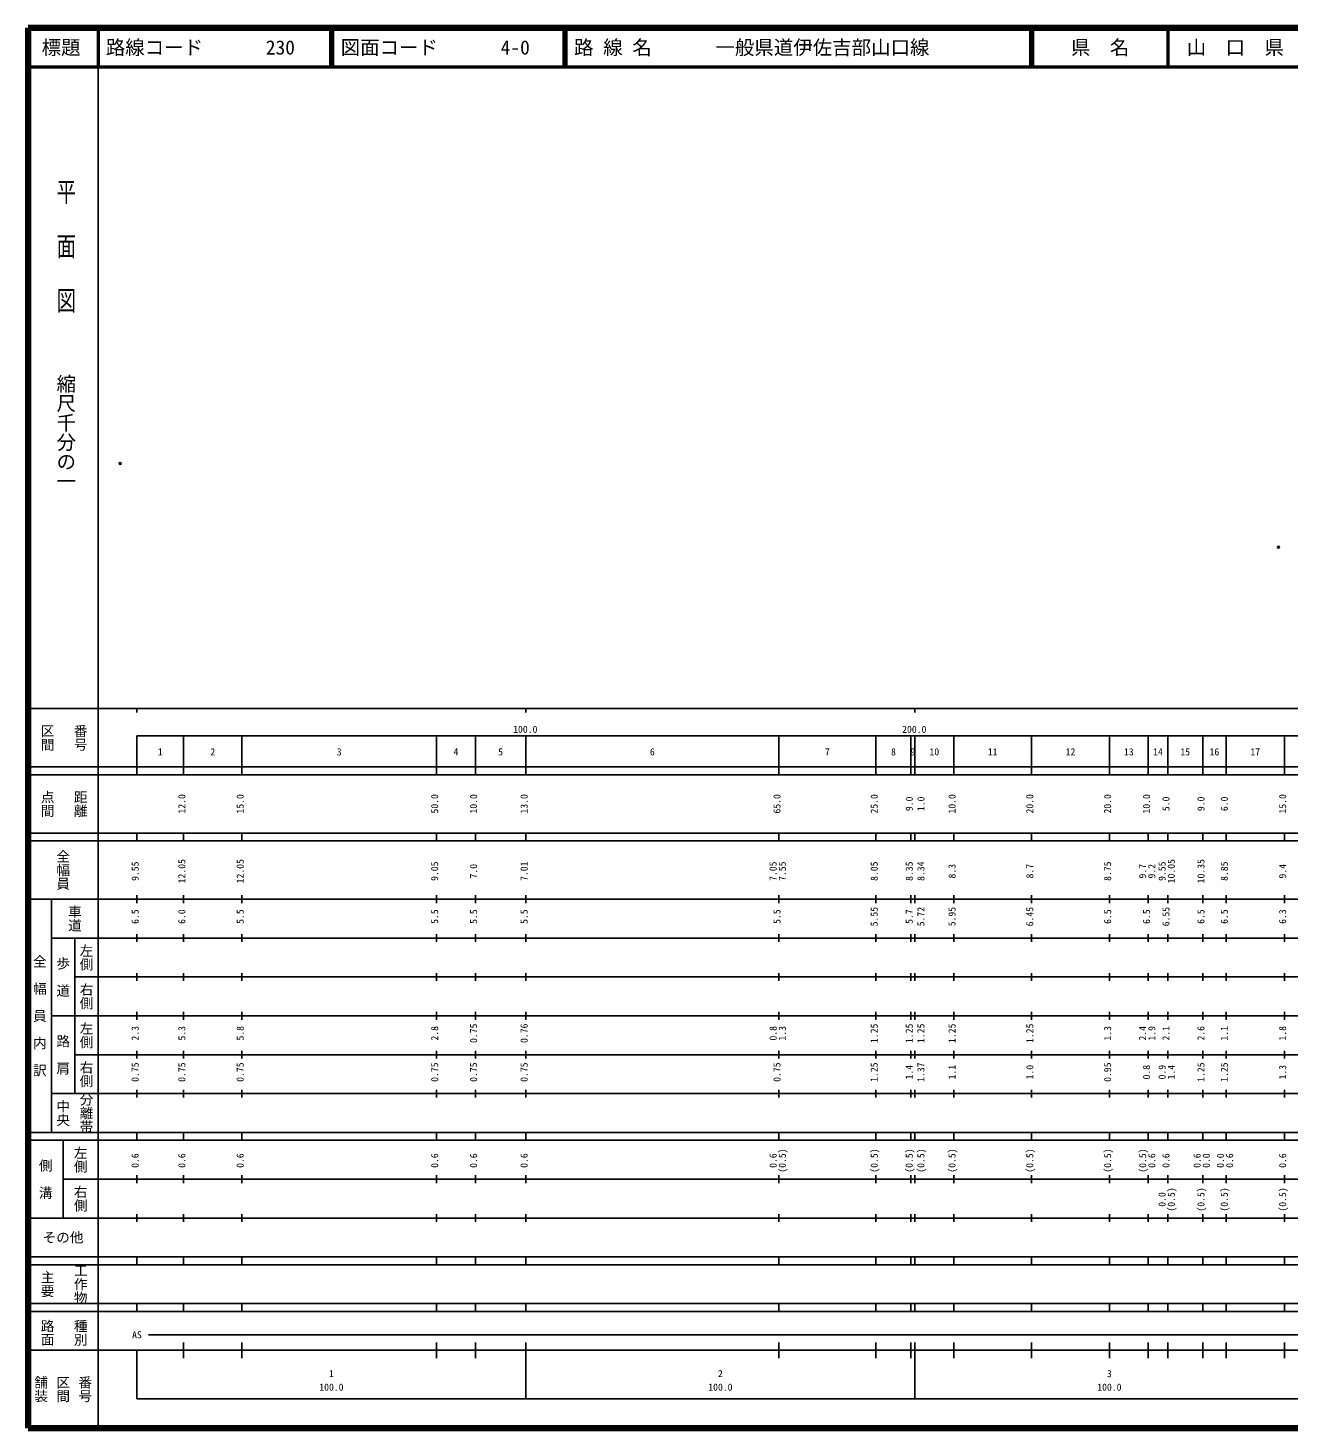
# Model space of a CAD drawing. Units: millimetres on the paper. Extents: x 40 to 680, y 20 to 380.
# Drawn here: x 40 to 364.2, y 20 to 380 of the extents above; entities that cross this region are included whole.
import ezdxf
from ezdxf.enums import TextEntityAlignment as Align

# ---------------------------------------------------------------- set-up
doc = ezdxf.new("R2010")
doc.units = ezdxf.units.MM
doc.header["$PDMODE"] = 32
doc.header["$PDSIZE"] = 0.5
doc.layers.add('S-OTRS', color=6, linetype='Continuous')
doc.layers.add('S-TTL-TXT', color=7, linetype='Continuous')
for name, color, linetype, lineweight in [('S-TTL', 2, 'Continuous', 140), ('S-TTL-BAND', 7, 'Continuous', 25), ('S-TTL-LINE', 7, 'Continuous', 50)]:
    doc.layers.add(name, color=color, linetype=linetype, lineweight=lineweight)
doc.styles.add('@ＭＳ ゴシック', font='')
doc.styles.add('ＭＳ ゴシック', font='')
doc.styles.get('@ＭＳ ゴシック').set_extended_font_data('@MS Gothic')
doc.styles.get('ＭＳ ゴシック').set_extended_font_data('MS Gothic')

msp = doc.modelspace()

# ---------------------------------------------------------------- linework, layer by layer
at = {"layer": 'S-OTRS'}
for p in [(63.708, 268.046), (361.472, 246.478)]:
    msp.add_point(p, dxfattribs=at)
at = {"layer": 'S-TTL'}
for p, q in [((40, 380), (40, 20)), ((680, 380), (40, 380)), ((40, 20), (680, 20))]:
    msp.add_line(p, q, dxfattribs=at)
at = {"layer": 'S-TTL-BAND'}
for p, q in [((58, 370), (58, 20)), ((40, 205), (579, 205)), ((68, 205), (68, 204)), ((168, 205), (168, 204)), ((268, 205), (268, 204)), ((68, 198), (579, 198)), ((68, 198), (68, 188)), ((80, 188), (80, 198)), ((95, 188), (95, 198)), ((145, 188), (145, 198)), ((155, 188), (155, 198)), ((168, 188), (168, 198)), ((233, 188), (233, 198)), ((258, 188), (258, 198)), ((267, 188), (267, 198)), ((268, 188), (268, 198)), ((278, 188), (278, 198)), ((298, 188), (298, 198)), ((318, 188), (318, 198)), ((328, 188), (328, 198)), ((333, 188), (333, 198)), ((342, 188), (342, 198)), ((348, 188), (348, 198)), ((363, 188), (363, 198)), ((40, 190), (579, 190)), ((40, 188), (579, 188)), ((40, 173), (579, 173)), ((68, 171), (68, 173)), ((80, 171), (80, 173)), ((95, 171), (95, 173)), ((145, 171), (145, 173)), ((155, 171), (155, 173)), ((168, 171), (168, 173)), ((233, 171), (233, 173)), ((258, 171), (258, 173)), ((267, 171), (267, 173)), ((268, 171), (268, 173)), ((278, 171), (278, 173)), ((298, 171), (298, 173)), ((318, 171), (318, 173)), ((328, 171), (328, 173)), ((333, 171), (333, 173)), ((342, 171), (342, 173)), ((348, 171), (348, 173)), ((363, 171), (363, 173)), ((40, 171), (579, 171)), ((40, 156), (579, 156)), ((46, 96), (46, 156)), ((68, 155), (68, 157)), ((80, 155), (80, 157)), ((95, 155), (95, 157)), ((145, 155), (145, 157)), ((155, 155), (155, 157)), ((168, 155), (168, 157)), ((233, 155), (233, 157)), ((258, 155), (258, 157)), ((267, 155), (267, 157)), ((268, 155), (268, 157)), ((278, 155), (278, 157)), ((298, 155), (298, 157)), ((318, 155), (318, 157)), ((328, 155), (328, 157)), ((333, 155), (333, 157)), ((342, 155), (342, 157)), ((348, 155), (348, 157)), ((363, 155), (363, 157)), ((46, 146), (579, 146)), ((52, 146), (52, 106)), ((68, 145), (68, 147)), ((80, 145), (80, 147)), ((95, 145), (95, 147)), ((145, 145), (145, 147)), ((155, 145), (155, 147)), ((168, 145), (168, 147)), ((233, 145), (233, 147)), ((258, 145), (258, 147)), ((267, 145), (267, 147)), ((268, 145), (268, 147)), ((278, 145), (278, 147)), ((298, 145), (298, 147)), ((318, 145), (318, 147)), ((328, 145), (328, 147)), ((333, 145), (333, 147)), ((342, 145), (342, 147)), ((348, 145), (348, 147)), ((363, 145), (363, 147)), ((68, 135), (68, 137)), ((80, 135), (80, 137)), ((95, 135), (95, 137)), ((145, 135), (145, 137)), ((155, 135), (155, 137)), ((168, 135), (168, 137)), ((233, 135), (233, 137)), ((258, 135), (258, 137)), ((267, 135), (267, 137)), ((268, 135), (268, 137)), ((278, 135), (278, 137)), ((298, 135), (298, 137)), ((318, 135), (318, 137)), ((328, 135), (328, 137)), ((333, 135), (333, 137)), ((342, 135), (342, 137)), ((348, 135), (348, 137)), ((363, 135), (363, 137)), ((52, 136), (579, 136)), ((46, 126), (579, 126)), ((68, 125), (68, 127)), ((80, 125), (80, 127)), ((95, 125), (95, 127)), ((145, 125), (145, 127)), ((155, 125), (155, 127)), ((168, 125), (168, 127)), ((233, 125), (233, 127)), ((258, 125), (258, 127)), ((267, 125), (267, 127)), ((268, 125), (268, 127)), ((278, 125), (278, 127)), ((298, 125), (298, 127)), ((318, 125), (318, 127)), ((328, 125), (328, 127)), ((333, 125), (333, 127)), ((342, 125), (342, 127)), ((348, 125), (348, 127)), ((363, 125), (363, 127)), ((52, 116), (579, 116)), ((68, 115), (68, 117)), ((80, 115), (80, 117)), ((95, 115), (95, 117)), ((145, 115), (145, 117)), ((155, 115), (155, 117)), ((168, 115), (168, 117)), ((233, 115), (233, 117)), ((258, 115), (258, 117)), ((267, 115), (267, 117)), ((268, 115), (268, 117)), ((278, 115), (278, 117)), ((298, 115), (298, 117)), ((318, 115), (318, 117)), ((328, 115), (328, 117)), ((333, 115), (333, 117)), ((342, 115), (342, 117)), ((348, 115), (348, 117)), ((363, 115), (363, 117)), ((46, 106), (579, 106)), ((68, 105), (68, 107)), ((80, 105), (80, 107)), ((95, 105), (95, 107)), ((145, 105), (145, 107)), ((155, 105), (155, 107)), ((168, 105), (168, 107)), ((233, 105), (233, 107)), ((258, 105), (258, 107)), ((267, 105), (267, 107)), ((268, 105), (268, 107)), ((278, 105), (278, 107)), ((298, 105), (298, 107)), ((318, 105), (318, 107)), ((328, 105), (328, 107)), ((333, 105), (333, 107)), ((342, 105), (342, 107)), ((348, 105), (348, 107)), ((363, 105), (363, 107)), ((40, 96), (579, 96)), ((40, 94), (579, 94)), ((49, 94), (49, 74)), ((68, 94), (68, 96)), ((80, 94), (80, 96)), ((95, 94), (95, 96)), ((145, 94), (145, 96)), ((155, 94), (155, 96)), ((168, 94), (168, 96)), ((233, 94), (233, 96)), ((258, 94), (258, 96)), ((267, 94), (267, 96)), ((268, 94), (268, 96)), ((278, 94), (278, 96)), ((298, 94), (298, 96)), ((318, 94), (318, 96)), ((328, 94), (328, 96)), ((333, 94), (333, 96)), ((342, 94), (342, 96)), ((348, 94), (348, 96)), ((363, 94), (363, 96)), ((49, 84), (579, 84)), ((68, 83), (68, 85)), ((80, 83), (80, 85)), ((95, 83), (95, 85)), ((145, 83), (145, 85)), ((155, 83), (155, 85)), ((168, 83), (168, 85)), ((233, 83), (233, 85)), ((258, 83), (258, 85)), ((267, 83), (267, 85)), ((268, 83), (268, 85)), ((278, 83), (278, 85)), ((298, 83), (298, 85)), ((318, 83), (318, 85)), ((328, 83), (328, 85)), ((333, 83), (333, 85)), ((342, 83), (342, 85)), ((348, 83), (348, 85)), ((363, 83), (363, 85)), ((40, 74), (579, 74)), ((68, 73), (68, 75)), ((80, 73), (80, 75)), ((95, 73), (95, 75)), ((145, 73), (145, 75)), ((155, 73), (155, 75)), ((168, 73), (168, 75)), ((233, 73), (233, 75)), ((258, 73), (258, 75)), ((267, 73), (267, 75)), ((268, 73), (268, 75)), ((278, 73), (278, 75)), ((298, 73), (298, 75)), ((318, 73), (318, 75)), ((328, 73), (328, 75)), ((333, 73), (333, 75)), ((342, 73), (342, 75)), ((348, 73), (348, 75)), ((363, 73), (363, 75)), ((40, 64), (579, 64)), ((40, 62), (579, 62)), ((68, 62), (68, 64)), ((80, 62), (80, 64)), ((95, 62), (95, 64)), ((145, 62), (145, 64)), ((155, 62), (155, 64)), ((168, 62), (168, 64)), ((233, 62), (233, 64)), ((258, 62), (258, 64)), ((267, 62), (267, 64)), ((268, 62), (268, 64)), ((278, 62), (278, 64)), ((298, 62), (298, 64)), ((318, 62), (318, 64)), ((328, 62), (328, 64)), ((333, 62), (333, 64)), ((342, 62), (342, 64)), ((348, 62), (348, 64)), ((363, 62), (363, 64)), ((40, 52), (579, 52)), ((68, 50), (68, 52)), ((80, 50), (80, 52)), ((95, 50), (95, 52)), ((145, 50), (145, 52)), ((155, 50), (155, 52)), ((168, 50), (168, 52)), ((233, 50), (233, 52)), ((258, 50), (258, 52)), ((267, 50), (267, 52)), ((268, 50), (268, 52)), ((278, 50), (278, 52)), ((298, 50), (298, 52)), ((318, 50), (318, 52)), ((328, 50), (328, 52)), ((333, 50), (333, 52)), ((342, 50), (342, 52)), ((348, 50), (348, 52)), ((363, 50), (363, 52)), ((40, 50), (579, 50)), ((71, 44), (565, 44)), ((40, 40), (579, 40)), ((68, 40), (68, 27.5)), ((80, 38), (80, 42)), ((95, 38), (95, 42)), ((145, 38), (145, 42)), ((155, 38), (155, 42)), ((168, 27.5), (168, 42)), ((233, 38), (233, 42)), ((258, 38), (258, 42)), ((267, 38), (267, 42)), ((268, 27.5), (268, 42)), ((278, 38), (278, 42)), ((298, 38), (298, 42)), ((318, 38), (318, 42)), ((328, 38), (328, 42)), ((333, 38), (333, 42)), ((342, 38), (342, 42)), ((348, 38), (348, 42)), ((363, 38), (363, 42)), ((68, 27.5), (579, 27.5))]:
    msp.add_line(p, q, dxfattribs=at)
at = {"layer": 'S-TTL-LINE'}
for p, q in [((58, 380), (58, 370)), ((117.75, 380), (117.75, 370)), ((118.25, 380), (118.25, 370)), ((177.75, 380), (177.75, 370)), ((178.25, 380), (178.25, 370)), ((297.75, 380), (297.75, 370)), ((298.25, 380), (298.25, 370)), ((333, 380), (333, 370)), ((40, 370), (680, 370))]:
    msp.add_line(p, q, dxfattribs=at)

# ---------------------------------------------------------------- texts
at = {"layer": 'S-TTL-BAND', "style": '@ＭＳ ゴシック', "width": 1.4}
msp.add_text('平  面  図', height=3.666, rotation=270, dxfattribs=at).set_placement((49.777, 306.475), align=Align.MIDDLE_RIGHT)
at = {"layer": 'S-TTL-BAND', "style": '@ＭＳ ゴシック'}
msp.add_text('縮尺千分の一', height=3.666, rotation=270, dxfattribs=at).set_placement((49.777, 261.03), align=Align.MIDDLE_RIGHT)
for s, p in [('区間', (45, 197.5)), ('番号', (53.5, 197.5)), ('点間', (45, 180.5)), ('距離', (53.5, 180.5)), ('全幅員', (49, 163.5)), ('車道', (52, 151)), ('左側', (55, 141)), ('全\u3000幅\u3000員\u3000内\u3000訳', (43, 126)), ('歩\u3000道', (49, 136)), ('右側', (55, 131)), ('左側', (55, 121)), ('路\u3000肩', (49, 116)), ('右側', (55, 111)), ('分離帯', (55, 101)), ('中央', (49, 101)), ('左側', (53.5, 89)), ('側\u3000溝', (44.5, 84)), ('右側', (53.5, 79)), ('工作物', (53.5, 57)), ('主要', (45, 57)), ('路面', (45, 44.5)), ('種別', (53.5, 44.5)), ('舗装', (43.333, 30)), ('区間', (49, 30)), ('番号', (54.667, 30))]:
    msp.add_text(s, height=2.566, rotation=270, dxfattribs=at).set_placement(p, align=Align.MIDDLE_CENTER)
at = {"layer": 'S-TTL-BAND', "style": 'ＭＳ ゴシック'}
for s, p in [('100.0', (167.844, 198.195)), ('200.0', (267.844, 198.195)), ('1', (74, 192.405)), ('2', (87.5, 192.405)), ('3', (120, 192.405)), ('4', (150, 192.405)), ('5', (161.5, 192.405)), ('6', (200.5, 192.405)), ('7', (245.5, 192.405)), ('8', (262.5, 192.405)), ('9', (267.5, 192.405)), ('10', (273, 192.405)), ('11', (288, 192.405)), ('12', (308, 192.405)), ('13', (323, 192.405)), ('14', (330.5, 192.405)), ('15', (337.5, 192.405)), ('16', (345, 192.405)), ('17', (355.5, 192.405)), ('AS', (68, 42.5)), ('1', (118, 32.523)), ('2', (218, 32.523)), ('3', (318, 32.523)), ('100.0', (118, 29.033)), ('100.0', (218, 29.033)), ('100.0', (318, 29.033))]:
    msp.add_text(s, height=1.833, dxfattribs=at).set_placement(p, align=Align.BOTTOM_CENTER)
for s, p in [('12.0', (81, 180.5)), ('15.0', (96, 180.5)), ('50.0', (146, 180.5)), ('10.0', (156, 180.5)), ('13.0', (169, 180.5)), ('65.0', (234, 180.5)), ('25.0', (259, 180.5)), ('9.0', (268, 180.5)), ('1.0', (271, 180.5)), ('10.0', (279, 180.5)), ('20.0', (299, 180.5)), ('20.0', (319, 180.5)), ('10.0', (329, 180.5)), ('5.0', (334, 180.5)), ('9.0', (343, 180.5)), ('6.0', (349, 180.5)), ('15.0', (364, 180.5)), ('12.05', (81, 163.174)), ('12.05', (96, 163.174)), ('10.05', (335.37, 163.174)), ('10.35', (343, 163.174)), ('9.55', (69, 163.174)), ('9.05', (146, 163.174)), ('7.0', (156, 163.174)), ('7.01', (169, 163.174)), ('7.05', (233, 163.174)), ('7.55', (235.37, 163.174)), ('8.05', (259, 163.174)), ('8.35', (268, 163.174)), ('8.34', (271, 163.174)), ('8.3', (279, 163.174)), ('8.7', (299, 163.174)), ('8.75', (319, 163.174)), ('9.7', (328, 163.174)), ('9.2', (330.37, 163.174)), ('9.55', (333, 163.174)), ('8.85', (349, 163.174)), ('9.4', (364, 163.174)), ('6.5', (69, 151.5)), ('6.0', (81, 151.5)), ('5.5', (96, 151.5)), ('5.5', (146, 151.5)), ('5.5', (156, 151.5)), ('5.5', (169, 151.5)), ('5.5', (234, 151.5)), ('5.55', (259, 151.5)), ('5.7', (268, 151.5)), ('5.72', (271, 151.5)), ('5.95', (279, 151.5)), ('6.45', (299, 151.5)), ('6.5', (319, 151.5)), ('6.5', (329, 151.5)), ('6.55', (334, 151.5)), ('6.5', (343, 151.5)), ('6.5', (349, 151.5)), ('6.3', (364, 151.5)), ('2.3', (69, 121.5)), ('5.3', (81, 121.5)), ('5.8', (96, 121.5)), ('2.8', (146, 121.5)), ('0.75', (156, 121.5)), ('0.76', (169, 121.5)), ('0.8', (233, 121.5)), ('1.3', (235.37, 121.5)), ('1.25', (259, 121.5)), ('1.25', (268, 121.5)), ('1.25', (271, 121.5)), ('1.25', (279, 121.5)), ('1.25', (299, 121.5)), ('1.3', (319, 121.5)), ('2.4', (328, 121.5)), ('1.9', (330.37, 121.5)), ('2.1', (334, 121.5)), ('2.6', (343, 121.5)), ('1.1', (349, 121.5)), ('1.8', (364, 121.5)), ('0.75', (69, 111.5)), ('0.75', (81, 111.5)), ('0.75', (96, 111.5)), ('0.75', (146, 111.5)), ('0.75', (156, 111.5)), ('0.75', (169, 111.5)), ('0.75', (234, 111.5)), ('1.25', (259, 111.5)), ('1.4', (268, 111.5)), ('1.37', (271, 111.5)), ('1.1', (279, 111.5)), ('1.0', (299, 111.5)), ('0.95', (319, 111.5)), ('0.8', (329, 111.5)), ('0.9', (333, 111.5)), ('1.4', (335.37, 111.5)), ('1.25', (343, 111.5)), ('1.25', (349, 111.5)), ('1.3', (364, 111.5)), ('0.6', (69, 88.764)), ('0.6', (81, 88.764)), ('0.6', (96, 88.764)), ('0.6', (146, 88.764)), ('0.6', (156, 88.764)), ('0.6', (169, 88.764)), ('0.6', (233, 88.764)), ('(0.5)', (235.37, 88.764)), ('(0.5)', (259, 88.764)), ('(0.5)', (268, 88.764)), ('(0.5)', (271, 88.764)), ('(0.5)', (279, 88.764)), ('(0.5)', (299, 88.764)), ('(0.5)', (319, 88.764)), ('(0.5)', (328, 88.764)), ('0.6', (330.37, 88.764)), ('0.6', (334, 88.764)), ('0.6', (342, 88.764)), ('0.0', (344.37, 88.764)), ('0.0', (348, 88.764)), ('0.6', (350.37, 88.764)), ('0.6', (364, 88.764)), ('0.0', (333, 78.764)), ('(0.5)', (335.37, 78.764)), ('(0.5)', (343, 78.764)), ('(0.5)', (349, 78.764)), ('(0.5)', (364, 78.764))]:
    msp.add_text(s, height=1.833, rotation=90, dxfattribs=at).set_placement(p, align=Align.BOTTOM_CENTER)
msp.add_text('その他', height=2.566, dxfattribs=at).set_placement((49, 69), align=Align.MIDDLE_CENTER)
at = {"layer": 'S-TTL-TXT', "style": 'ＭＳ ゴシック'}
for s, p in [('標題', (48.5, 375)), ('県\u3000名', (315.625, 375)), ('山\u3000口\u3000県', (350.375, 375))]:
    msp.add_text(s, height=3.666, dxfattribs=at).set_placement(p, align=Align.MIDDLE_CENTER)
for s, p in [('路線コード', (60, 375)), ('230', (101.142, 375)), ('図面コード', (120.38, 375)), ('4-0', (161.521, 375)), ('路 線 名', (180.38, 375)), ('一般県道伊佐吉部山口線', (216.734, 375))]:
    msp.add_text(s, height=3.666, dxfattribs=at).set_placement(p, align=Align.MIDDLE_LEFT)

doc.saveas('drawing.dxf')
